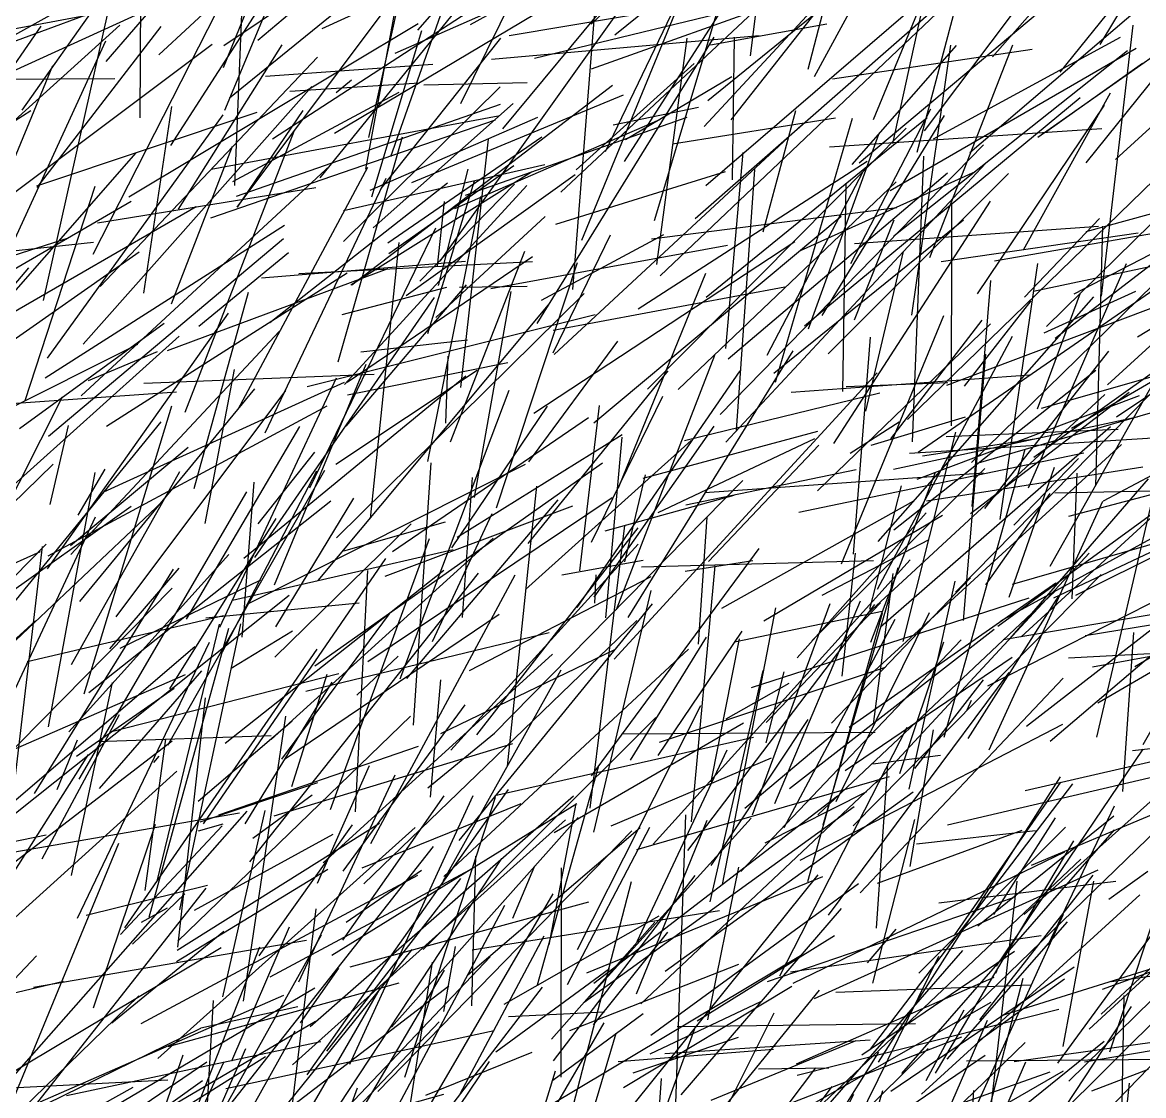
# Model space of a CAD drawing. Header units: metres. Extents: x 0 to 1019, y 0 to 619.
# Drawn here: x 592.2 to 669.5, y 224.3 to 298.4 of the extents above; entities that cross this region are included whole.
import ezdxf

# ---------------------------------------------------------------- set-up
doc = ezdxf.new("R2010")
doc.units = ezdxf.units.M

msp = doc.modelspace()

# ---------------------------------------------------------------- linework, layer by layer
at = {"color": 54}
for p, q in [((646.38, 295.15), (651.405, 314.549)), ((659.09, 295.995), (663.643, 301.198)), ((577.001, 277.641), (595.332, 283.515)), ((628.771, 275.57), (632.724, 283.713)), ((607.851, 240.435), (623.636, 260.379)), ((607.527, 243.056), (613.527, 252.847)), ((662.926, 234.721), (667.511, 244.312))]:
    msp.add_line(p, q, dxfattribs=at)
at = {"color": 112}
for p, q in [((646.798, 294.648), (657.556, 314.34)), ((650.472, 257.55), (666.836, 272.693))]:
    msp.add_line(p, q, dxfattribs=at)
at = {"color": 155}
for p, q in [((608.397, 297.156), (627.701, 313.417)), ((631.426, 262.518), (636.349, 272.58)), ((668.912, 253.937), (672.345, 255.941)), ((610.026, 217.463), (612.422, 237.201)), ((602.214, 227.694), (618.149, 232.092))]:
    msp.add_line(p, q, dxfattribs=at)
at = {"color": 100}
for p, q in [((597.946, 295.682), (612.229, 312.31)), ((617.872, 219.553), (628.779, 238.242))]:
    msp.add_line(p, q, dxfattribs=at)
at = {"color": 8}
msp.add_line((642.395, 296.073), (644.379, 312.332), dxfattribs=at)
at = {"color": 47}
for p, q in [((666.507, 296.853), (675.818, 312.262)), ((643.401, 241.762), (650.41, 245.295)), ((639.446, 229.544), (641.594, 240.071))]:
    msp.add_line(p, q, dxfattribs=at)
at = {"color": 185}
for p, q in [((633.039, 297.529), (650.563, 311.684)), ((617.864, 296.251), (637.368, 304.855)), ((617.44, 282.427), (626.062, 288.507)), ((651.351, 256.656), (667.229, 270.486)), ((638.324, 243.201), (639.949, 260.884)), ((649.483, 242.936), (666.581, 260.27)), ((577.612, 243.034), (593.059, 257.07))]:
    msp.add_line(p, q, dxfattribs=at)
at = {"color": 125}
for p, q in [((601.56, 296.148), (616.678, 310.155)), ((633.14, 257.861), (639.923, 275.412))]:
    msp.add_line(p, q, dxfattribs=at)
at = {"color": 124}
for p, q in [((602.389, 289.879), (615.027, 309.506)), ((659.367, 233.25), (669.491, 248.218))]:
    msp.add_line(p, q, dxfattribs=at)
at = {"color": 186}
for p, q in [((641.063, 291.651), (654.639, 308.953)), ((625.75, 297.48), (642.694, 300.336)), ((591.581, 280.255), (592.61, 281.449)), ((653.728, 246.889), (658.454, 253.011)), ((598.926, 235.429), (605.93, 242.932)), ((591.935, 222.24), (604.841, 238.622))]:
    msp.add_line(p, q, dxfattribs=at)
at = {"color": 212}
for p, q in [((606.135, 292.321), (612.802, 308.406)), ((666.363, 251.413), (686.269, 263.092))]:
    msp.add_line(p, q, dxfattribs=at)
at = {"color": 163}
for p, q in [((617.581, 289.13), (624.241, 308.041)), ((614.499, 270.504), (622.807, 280.259)), ((664.363, 264.306), (681.548, 268.814)), ((602.327, 252.396), (609.669, 264.131)), ((593.52, 240.656), (598.857, 250.624)), ((599.751, 234.765), (603.375, 238.227)), ((645.383, 217.96), (651.244, 227.309))]:
    msp.add_line(p, q, dxfattribs=at)
at = {"color": 99}
for p, q in [((650.865, 291.683), (657.822, 308.57)), ((621.231, 239.428), (638.122, 255.134))]:
    msp.add_line(p, q, dxfattribs=at)
at = {"color": 14}
for p, q in [((612.706, 287.652), (628.768, 307.485)), ((624.522, 295.855), (642.997, 297.478)), ((582.602, 294.405), (598.546, 294.508)), ((587.628, 271.817), (602.786, 272.895)), ((621.186, 239.112), (629.319, 253.691))]:
    msp.add_line(p, q, dxfattribs=at)
at = {"color": 12}
for p, q in [((619.446, 297.843), (627.871, 307.519)), ((622.722, 286.458), (638.02, 291.835)), ((614.578, 272.683), (625.656, 274.919)), ((591.35, 251.707), (597.21, 264.258)), ((634.879, 260.804), (650.886, 261.242))]:
    msp.add_line(p, q, dxfattribs=at)
at = {"color": 133}
for p, q in [((606.05, 296.779), (620.811, 306.735)), ((618.64, 279.534), (630.289, 287.891)), ((650.724, 269.213), (657.231, 271.153)), ((651.157, 238.977), (661.128, 242.633))]:
    msp.add_line(p, q, dxfattribs=at)
at = {"color": 216}
for p, q in [((606.453, 293.187), (623.491, 307.047)), ((635.68, 241.662), (653.401, 261.278)), ((647.4, 243.005), (652.568, 260.762))]:
    msp.add_line(p, q, dxfattribs=at)
at = {"color": 183}
for p, q in [((653.882, 289.421), (658.499, 306.893)), ((654.393, 290.893), (663.803, 303.454)), ((602.44, 278.954), (606.659, 289.836)), ((634.643, 278.608), (650.448, 288.794)), ((610.298, 247.567), (625.05, 257.539))]:
    msp.add_line(p, q, dxfattribs=at)
at = {"color": 234}
for p, q in [((606.808, 287.126), (607.594, 306.207)), ((620.988, 281.913), (633.33, 299.212)), ((646.386, 277.235), (651.246, 290.661)), ((640.701, 250.324), (645.066, 252.768)), ((660.579, 226.665), (679.814, 229.37))]:
    msp.add_line(p, q, dxfattribs=at)
at = {"color": 102}
for p, q in [((639.442, 293.001), (655.09, 305.687)), ((643.254, 283.934), (645.515, 292.293))]:
    msp.add_line(p, q, dxfattribs=at)
at = {"color": 113}
for p, q in [((665.554, 288.688), (679.107, 305.597)), ((616.262, 286.352), (619.716, 297.827)), ((605.777, 256.647), (613.829, 273.857)), ((604.413, 243.2), (612.533, 245.928))]:
    msp.add_line(p, q, dxfattribs=at)
at = {"color": 156}
for p, q in [((606.975, 285.629), (621.846, 305.496)), ((640.677, 269.421), (658.594, 288.638)), ((663.417, 276.586), (674.021, 284.774)), ((633.279, 266.256), (639.312, 281.085)), ((614.328, 261.899), (621.346, 263.902)), ((657.416, 248.948), (663.693, 258.822))]:
    msp.add_line(p, q, dxfattribs=at)
at = {"color": 57}
for p, q in [((612.844, 297.968), (627.866, 304.841)), ((647.981, 250.006), (657.573, 260.05))]:
    msp.add_line(p, q, dxfattribs=at)
at = {"color": 5}
for p, q in [((663.756, 294.952), (671.724, 304.816)), ((661.265, 236.818), (680.331, 253.852))]:
    msp.add_line(p, q, dxfattribs=at)
at = {"color": 154}
for p, q in [((600.282, 291.787), (600.339, 304.561)), ((657.523, 289.41), (675.377, 304.67)), ((649.397, 288.569), (656.601, 296.779)), ((605.958, 254.943), (612.467, 267.43)), ((615.222, 251.94), (618.076, 254.645)), ((642, 244.154), (648.327, 249.465)), ((611.806, 225.737), (625.701, 245.441)), ((598.333, 229.324), (606.051, 235.651))]:
    msp.add_line(p, q, dxfattribs=at)
at = {"color": 58}
for p, q in [((606.032, 295.275), (609.825, 304.66)), ((616.067, 290.445), (618.374, 300.915)), ((627.06, 262.418), (636.703, 274.34)), ((624.742, 245.018), (642.594, 249.054))]:
    msp.add_line(p, q, dxfattribs=at)
at = {"color": 224}
for p, q in [((639.197, 291.201), (651.72, 304.726)), ((593.143, 287.099), (608.362, 292.183)), ((658.198, 228.136), (664.057, 232.369))]:
    msp.add_line(p, q, dxfattribs=at)
at = {"color": 97}
for p, q in [((589.989, 296.492), (608.373, 303.275)), ((615.987, 254.275), (632.837, 265.594)), ((635.503, 228.488), (649.838, 238.942))]:
    msp.add_line(p, q, dxfattribs=at)
at = {"color": 134}
for p, q in [((631.39, 298.261), (636.647, 303.265)), ((631.59, 270.755), (648.652, 284.999)), ((589.747, 262.293), (594.92, 272.535)), ((647.036, 243.685), (663.399, 259.134)), ((652.833, 225.826), (667.513, 242.645)), ((667.189, 227.324), (672.206, 242.609)), ((642.95, 226.148), (647.793, 226.219))]:
    msp.add_line(p, q, dxfattribs=at)
at = {"color": 109}
for p, q in [((667.564, 288.926), (684.055, 303.977)), ((584.781, 281.909), (597.069, 283.205)), ((584.406, 268.312), (600.13, 276.178)), ((592.997, 245.17), (602.593, 260.647)), ((595.95, 236.566), (605.066, 255.612))]:
    msp.add_line(p, q, dxfattribs=at)
at = {"color": 95}
for p, q in [((615.862, 288.261), (618.549, 302.844)), ((655.008, 290.351), (667.922, 297.361)), ((620.674, 278.019), (628.233, 284.988)), ((597.47, 245.497), (604.543, 253.617)), ((658.206, 229.534), (666.023, 239.533))]:
    msp.add_line(p, q, dxfattribs=at)
at = {"color": 149}
for p, q in [((623.068, 298.241), (631.852, 303.109)), ((600.526, 273.472), (616.418, 274.103)), ((582.797, 251.177), (593.796, 262.371))]:
    msp.add_line(p, q, dxfattribs=at)
at = {"color": 107}
for p, q in [((629.314, 286.656), (646.842, 303.114)), ((622.162, 262.864), (633.537, 269.939)), ((622.356, 224.429), (628.147, 235.34))]:
    msp.add_line(p, q, dxfattribs=at)
at = {"color": 144}
for p, q in [((592.144, 292.326), (598.945, 301.948)), ((596.708, 273.676), (601.479, 275.676))]:
    msp.add_line(p, q, dxfattribs=at)
at = {"color": 248}
for p, q in [((613.683, 290.741), (632.074, 301.693)), ((597.779, 265.983), (614.373, 273.562)), ((609.563, 254.56), (618.98, 263.779))]:
    msp.add_line(p, q, dxfattribs=at)
at = {"color": 159}
for p, q in [((633.702, 288.777), (641.95, 301.67)), ((626.37, 217.621), (628.929, 226.019))]:
    msp.add_line(p, q, dxfattribs=at)
at = {"color": 198}
for p, q in [((639.314, 287.125), (656.461, 301.903)), ((634.975, 266.92), (647.026, 270.165)), ((583.258, 257.125), (594.277, 267.89))]:
    msp.add_line(p, q, dxfattribs=at)
at = {"color": 93}
for p, q in [((591.422, 297.917), (609.886, 301.38)), ((602.839, 234.356), (616.787, 243.122)), ((639.441, 204.839), (649.523, 224.415))]:
    msp.add_line(p, q, dxfattribs=at)
at = {"color": 137}
for p, q in [((622.403, 292.78), (626.643, 301.405)), ((594.562, 245.433), (595.967, 248.861)), ((658.757, 221.612), (660.793, 239.1))]:
    msp.add_line(p, q, dxfattribs=at)
at = {"color": 116}
for p, q in [((632.384, 289.468), (638.21, 301.596)), ((627.482, 295.909), (643.155, 299.703))]:
    msp.add_line(p, q, dxfattribs=at)
at = {"color": 129}
for p, q in [((649.888, 288.7), (664.43, 300.904)), ((663.388, 265.911), (677.022, 266.19)), ((666.664, 231.657), (680.557, 236.664))]:
    msp.add_line(p, q, dxfattribs=at)
at = {"color": 33}
msp.add_line((582.926, 292.686), (597.558, 300.843), dxfattribs=at)
at = {"color": 241}
for p, q in [((584.349, 291.749), (603.433, 300.486)), ((637.848, 269.525), (651.311, 272.823))]:
    msp.add_line(p, q, dxfattribs=at)
at = {"color": 199}
for p, q in [((625.293, 291.031), (633.449, 300.878)), ((608.897, 270.048), (617.263, 287.635)), ((649.489, 261.675), (650.661, 276.658))]:
    msp.add_line(p, q, dxfattribs=at)
at = {"color": 117}
for p, q in [((631.413, 295.185), (646.571, 300.585)), ((652.278, 263.366), (666.217, 274.376)), ((596.741, 252.137), (613.432, 265.369)), ((599.23, 235.889), (612.487, 255.118)), ((580.36, 228.778), (594.982, 232.2)), ((657.289, 226.714), (672.897, 226.849))]:
    msp.add_line(p, q, dxfattribs=at)
at = {"color": 96}
for p, q in [((635.765, 284.699), (640.595, 300.833)), ((640.855, 275.154), (655.981, 288)), ((595.465, 262.27), (603.598, 269.066)), ((610.061, 247.529), (617.492, 257.557)), ((609.522, 243.615), (625.988, 248.609)), ((650.827, 247.212), (655.504, 247.807))]:
    msp.add_line(p, q, dxfattribs=at)
at = {"color": 76}
for p, q in [((638.582, 284.848), (656.493, 300.571)), ((635.571, 283.447), (652.49, 285.612)), ((636.118, 248.694), (651.704, 253.885))]:
    msp.add_line(p, q, dxfattribs=at)
at = {"color": 18}
for p, q in [((652.21, 290.035), (654.457, 300.303)), ((628.957, 284.466), (640.661, 288.091)), ((591.674, 243.813), (610.57, 258.843)), ((620.136, 245.552), (624.729, 249.33)), ((632.77, 242.933), (643.841, 247.615)), ((604.47, 228.99), (611.163, 230.457))]:
    msp.add_line(p, q, dxfattribs=at)
at = {"color": 17}
for p, q in [((609.414, 290.347), (624.156, 299.949)), ((621.373, 270.723), (621.527, 275.354)), ((595.546, 239.503), (598.375, 252.822))]:
    msp.add_line(p, q, dxfattribs=at)
at = {"color": 127}
for p, q in [((630.125, 279.941), (631.694, 299.686)), ((667.644, 271.163), (685.939, 283.443)), ((617.689, 261.874), (631.207, 271.116)), ((663.584, 226.543), (676.434, 244.139))]:
    msp.add_line(p, q, dxfattribs=at)
at = {"color": 188}
for p, q in [((630.756, 283.353), (637.538, 299.869)), ((610.609, 293.63), (619.543, 294.201)), ((614.894, 280.262), (632.863, 294.043)), ((622.395, 273.182), (624.309, 290.312)), ((610.735, 245.65), (613.175, 253.389)), ((643.477, 248.663), (644.706, 253.566))]:
    msp.add_line(p, q, dxfattribs=at)
at = {"color": 191}
for p, q in [((593.618, 279.199), (598.066, 299.114)), ((600.893, 236.614), (606.408, 256.572)), ((595.885, 247.726), (602.631, 252.43)), ((586.291, 220.07), (604.46, 228.962))]:
    msp.add_line(p, q, dxfattribs=at)
at = {"color": 53}
for p, q in [((597.038, 282.386), (605.54, 299.08)), ((620.442, 255.656), (624.578, 264.489))]:
    msp.add_line(p, q, dxfattribs=at)
at = {"color": 192}
for p, q in [((636.158, 280.901), (655.251, 299.012)), ((584.936, 285.598), (598.879, 298.189)), ((613.782, 267.9), (623.544, 274.378))]:
    msp.add_line(p, q, dxfattribs=at)
at = {"color": 25}
for p, q in [((582.027, 281.626), (593.456, 298.113)), ((621.991, 285.545), (636.126, 291.67))]:
    msp.add_line(p, q, dxfattribs=at)
at = {"color": 105}
for p, q in [((593.171, 286.997), (601.741, 298.1)), ((658.552, 264.825), (667.109, 275.695)), ((610.246, 211.029), (615.266, 224.841))]:
    msp.add_line(p, q, dxfattribs=at)
at = {"color": 221}
for p, q in [((599.492, 286.351), (619.455, 298.298)), ((649.263, 268.644), (652.653, 270.812)), ((612.914, 240.369), (628.727, 254.775)), ((605.361, 222.266), (620.53, 241.5)), ((618.14, 218.549), (620.445, 233.523))]:
    msp.add_line(p, q, dxfattribs=at)
at = {"color": 24}
for p, q in [((639.638, 296.836), (647.655, 298.277)), ((616.908, 286.91), (625.158, 297.296)), ((658.62, 259.566), (663.071, 265.875))]:
    msp.add_line(p, q, dxfattribs=at)
at = {"color": 68}
for p, q in [((662.206, 290.452), (673.599, 298.477)), ((624.659, 249.247), (641.862, 266.771)), ((604.042, 237.113), (613.595, 242.362)), ((636.285, 214.591), (644.031, 230.011))]:
    msp.add_line(p, q, dxfattribs=at)
at = {"color": 78}
for p, q in [((666.595, 279.486), (668.786, 298.188)), ((620.126, 268.071), (623.785, 286.376)), ((645.195, 272.863), (661.631, 274.065))]:
    msp.add_line(p, q, dxfattribs=at)
at = {"color": 21}
for p, q in [((590.872, 281.77), (597.914, 297.108)), ((608.418, 263.764), (612.344, 268.713)), ((669.472, 248.552), (679.879, 266.796)), ((600.341, 229.291), (619.448, 239.529))]:
    msp.add_line(p, q, dxfattribs=at)
at = {"color": 19}
for p, q in [((627.667, 277.608), (639.888, 297.37)), ((591.95, 270.345), (601.949, 277.631)), ((665.987, 253.896), (674.789, 255.509)), ((667.302, 232.182), (678.703, 233.805))]:
    msp.add_line(p, q, dxfattribs=at)
at = {"color": 75}
for p, q in [((635.937, 281.662), (638.014, 297.295)), ((662.828, 290.876), (669.44, 295.568)), ((620.136, 276.906), (623.353, 287.45)), ((631.412, 246.372), (642.98, 262.074)), ((638.009, 214.485), (646.905, 226.227))]:
    msp.add_line(p, q, dxfattribs=at)
at = {"color": 65}
for p, q in [((641.139, 287.511), (641.283, 297.369)), ((624.857, 264.882), (630.445, 281.822))]:
    msp.add_line(p, q, dxfattribs=at)
at = {"color": 213}
for p, q in [((585.626, 282.17), (605.242, 296.879)), ((661.216, 282.692), (667.216, 293.529)), ((648.982, 273.251), (656.001, 273.52))]:
    msp.add_line(p, q, dxfattribs=at)
at = {"color": 196}
for p, q in [((602.92, 285.488), (610.084, 296.845)), ((628.749, 225.382), (634.988, 229.987))]:
    msp.add_line(p, q, dxfattribs=at)
at = {"color": 242}
msp.add_line((648.054, 294.495), (661.813, 296.543), dxfattribs=at)
at = {"color": 220}
for p, q in [((652.037, 286.791), (668.987, 296.615)), ((588.081, 279.315), (599.659, 286.051)), ((648.707, 253.266), (649.63, 261.75)), ((592.922, 231.79), (611.752, 235.038))]:
    msp.add_line(p, q, dxfattribs=at)
at = {"color": 79}
msp.add_line((652.28, 283.662), (668.392, 296.441), dxfattribs=at)
at = {"color": 166}
for p, q in [((653.522, 278.179), (656.204, 296.807)), ((661.906, 279.828), (671.483, 281.854)), ((631.608, 258.714), (639.883, 270.524)), ((648.914, 246.746), (660.442, 254.572)), ((665.423, 226.641), (676.436, 228.531))]:
    msp.add_line(p, q, dxfattribs=at)
at = {"color": 253}
for p, q in [((654.752, 282.162), (660.494, 296.833)), ((657.959, 267.945), (675.958, 273.18)), ((659.458, 256.713), (676.508, 269.172)), ((601.499, 226.874), (619.25, 242.807)), ((608.727, 216.562), (620.901, 229.407))]:
    msp.add_line(p, q, dxfattribs=at)
at = {"color": 219}
msp.add_line((597.53, 280.151), (612.506, 295.975), dxfattribs=at)
at = {"color": 66}
for p, q in [((608.941, 294.668), (620.484, 295.494)), ((647.005, 266.054), (658.94, 277.57)), ((633.498, 249.278), (650.992, 249.396)), ((655.957, 226.813), (664.268, 236.298))]:
    msp.add_line(p, q, dxfattribs=at)
at = {"color": 74}
for p, q in [((630.357, 288.201), (638.513, 295.542)), ((659.652, 257.079), (676.441, 266.273)), ((609.32, 248.898), (624.64, 262.794))]:
    msp.add_line(p, q, dxfattribs=at)
at = {"color": 67}
for p, q in [((586.36, 276.297), (594.263, 295.406)), ((666.226, 266.387), (666.69, 284.317)), ((604.002, 266.222), (607.759, 279.754))]:
    msp.add_line(p, q, dxfattribs=at)
at = {"color": 255}
for p, q in [((596.354, 276.179), (612.13, 293.95)), ((647.196, 216.367), (663.976, 226.02))]:
    msp.add_line(p, q, dxfattribs=at)
at = {"color": 254}
for p, q in [((613.814, 293.533), (614.864, 294.418)), ((647.838, 289.803), (666.638, 291.064)), ((609.252, 232.51), (623.03, 239.903))]:
    msp.add_line(p, q, dxfattribs=at)
at = {"color": 172}
for p, q in [((614.304, 283.257), (625.116, 293.93)), ((663.319, 258.671), (677.148, 265.205)), ((634.548, 241.296), (651.991, 246.33)), ((650.074, 227.132), (660.598, 234.276)), ((648.286, 231.455), (661.728, 231.963))]:
    msp.add_line(p, q, dxfattribs=at)
at = {"color": 232}
for p, q in [((619.856, 294.065), (626.989, 294.226)), ((619.015, 287.33), (633.633, 293.379)), ((653.893, 266.858), (669.235, 272.638)), ((598.22, 249.423), (613.984, 253.439))]:
    msp.add_line(p, q, dxfattribs=at)
at = {"color": 36}
msp.add_line((633.773, 290.289), (641.091, 294.653), dxfattribs=at)
at = {"color": 169}
for p, q in [((606.684, 287.403), (618.14, 293.575)), ((657.164, 273.27), (661.748, 279.166)), ((585.772, 250.144), (601.829, 265.313)), ((651.086, 235.864), (651.863, 247.196)), ((602.779, 233.558), (613.223, 239.945))]:
    msp.add_line(p, q, dxfattribs=at)
at = {"color": 203}
for p, q in [((646.105, 277.433), (665.137, 293.209)), ((587.539, 233.378), (596.728, 247.858))]:
    msp.add_line(p, q, dxfattribs=at)
at = {"color": 10}
for p, q in [((600.543, 279.699), (602.461, 292.573)), ((628.799, 226.712), (638.568, 239.491))]:
    msp.add_line(p, q, dxfattribs=at)
at = {"color": 239}
for p, q in [((606.921, 286.387), (625.139, 292.747)), ((593.725, 273.86), (610.234, 284.394)), ((602.89, 234.961), (618.944, 250.508))]:
    msp.add_line(p, q, dxfattribs=at)
at = {"color": 101}
for p, q in [((616.351, 284.195), (626.005, 292.782)), ((593.892, 260.665), (606.383, 278.306)), ((654.532, 265.365), (669.462, 267.707))]:
    msp.add_line(p, q, dxfattribs=at)
at = {"color": 175}
for p, q in [((632.925, 291.317), (638.811, 292.53)), ((653.559, 269.433), (654.344, 289.147))]:
    msp.add_line(p, q, dxfattribs=at)
at = {"color": 206}
for p, q in [((649.318, 281.739), (654.824, 292.424)), ((585.409, 254.83), (599.665, 264.99))]:
    msp.add_line(p, q, dxfattribs=at)
at = {"color": 170}
for p, q in [((658.058, 279.642), (666.817, 292.662)), ((627.975, 279.203), (636.421, 283.749)), ((634.581, 234.938), (640.788, 248.182))]:
    msp.add_line(p, q, dxfattribs=at)
at = {"color": 104}
for p, q in [((574.605, 280.638), (592.729, 292.298)), ((613.824, 262.804), (630.919, 279.666)), ((662.654, 276.951), (668.965, 279.835)), ((594.046, 217.658), (608.928, 227.011))]:
    msp.add_line(p, q, dxfattribs=at)
at = {"color": 34}
for p, q in [((593.898, 275.206), (606.007, 292.002)), ((645.843, 282.636), (657.918, 288.085)), ((651.158, 259.271), (660.463, 276.735)), ((600.171, 209.419), (610.966, 228.768))]:
    msp.add_line(p, q, dxfattribs=at)
at = {"color": 197}
for p, q in [((605.154, 284.89), (624.788, 291.65)), ((584.725, 271.939), (600, 289.371)), ((649.569, 277.856), (652.303, 284.754)), ((608.503, 233.958), (614.939, 243.002))]:
    msp.add_line(p, q, dxfattribs=at)
at = {"color": 27}
for p, q in [((605.189, 288.256), (624.988, 291.94)), ((665.539, 283.951), (680.162, 287.986)), ((633.961, 257.313), (645.331, 275.711)), ((622.524, 257.306), (623.219, 266.963))]:
    msp.add_line(p, q, dxfattribs=at)
at = {"color": 46}
for p, q in [((606.997, 285.629), (611.536, 292.301)), ((650.353, 271.539), (652.954, 282.562))]:
    msp.add_line(p, q, dxfattribs=at)
at = {"color": 229}
msp.add_line((616.148, 286.793), (627.714, 291.84), dxfattribs=at)
at = {"color": 49}
for p, q in [((637.001, 289.995), (648.252, 291.804)), ((607.701, 258.253), (626.86, 267.895)), ((629.922, 228.796), (641.574, 233.388))]:
    msp.add_line(p, q, dxfattribs=at)
at = {"color": 167}
for p, q in [((639.321, 279.41), (654.58, 291.811)), ((655.534, 281.881), (669.139, 283.859)), ((646.551, 222.979), (665.181, 240.635))]:
    msp.add_line(p, q, dxfattribs=at)
at = {"color": 23}
msp.add_line((644.122, 273.559), (649.438, 291.762), dxfattribs=at)
at = {"color": 231}
for p, q in [((647.328, 278.15), (655.77, 291.956)), ((638.702, 229.468), (648.196, 235.366))]:
    msp.add_line(p, q, dxfattribs=at)
at = {"color": 230}
for p, q in [((662.811, 277.393), (677.649, 291.985)), ((627.449, 271.408), (645.445, 283.268)), ((656.495, 235.402), (663.795, 245.932))]:
    msp.add_line(p, q, dxfattribs=at)
at = {"color": 140}
for p, q in [((603.384, 271.482), (610.903, 290.868)), ((661.947, 268.374), (671.754, 275.387)), ((652.38, 219.326), (661.333, 227.971))]:
    msp.add_line(p, q, dxfattribs=at)
at = {"color": 26}
for p, q in [((628.847, 275.467), (645.936, 291.31)), ((640.684, 275.865), (641.875, 289.406)), ((606.662, 258.497), (621.869, 261.999)), ((643.56, 232.179), (660.544, 237.971))]:
    msp.add_line(p, q, dxfattribs=at)
at = {"color": 50}
msp.add_line((635.286, 273.068), (653.139, 291.072), dxfattribs=at)
at = {"color": 162}
for p, q in [((613.954, 274.951), (618.386, 290.488)), ((630.612, 260.533), (631.972, 271.941)), ((593.964, 249.765), (597.18, 267.317)), ((648.229, 220.708), (663.054, 225.958))]:
    msp.add_line(p, q, dxfattribs=at)
at = {"color": 164}
for p, q in [((617.367, 283.168), (628.001, 290.473)), ((604.279, 244.625), (610.78, 250.179))]:
    msp.add_line(p, q, dxfattribs=at)
at = {"color": 111}
msp.add_line((640.29, 271.313), (658.457, 289.926), dxfattribs=at)
at = {"color": 226}
for p, q in [((614.307, 285.41), (628.195, 288.57)), ((668.083, 245.307), (668.837, 256.279)), ((666.59, 229.94), (684.63, 246.735))]:
    msp.add_line(p, q, dxfattribs=at)
at = {"color": 195}
for p, q in [((596.221, 272.608), (613.365, 288.477)), ((614.817, 280.265), (627.289, 288.064)), ((609.645, 256.658), (615.031, 265.553)), ((628.845, 242.464), (641.91, 250.038))]:
    msp.add_line(p, q, dxfattribs=at)
at = {"color": 249}
for p, q in [((607.036, 271.681), (615.998, 288.391)), ((595.365, 249.419), (606.396, 261.667)), ((649.964, 238.302), (663.967, 253.125)), ((648.098, 219.983), (658.584, 227.094))]:
    msp.add_line(p, q, dxfattribs=at)
at = {"color": 222}
for p, q in [((620.872, 280.233), (622.922, 288.256)), ((637.938, 265.087), (649.687, 267.532)), ((623.009, 253.649), (635.534, 260.134)), ((614.776, 233.192), (631.246, 237.686))]:
    msp.add_line(p, q, dxfattribs=at)
at = {"color": 238}
for p, q in [((641.434, 270.229), (642.69, 288.234)), ((633.249, 226.674), (643.983, 227.508)), ((600.065, 218.017), (603.245, 227.121))]:
    msp.add_line(p, q, dxfattribs=at)
at = {"color": 142}
msp.add_line((643.529, 275.426), (650.167, 288.099), dxfattribs=at)
at = {"color": 59}
for p, q in [((647.759, 275.502), (660.195, 287.964)), ((614.21, 278.216), (621.437, 280.107)), ((609.559, 259.561), (615.867, 274.803)), ((657.061, 221.583), (663.974, 236.834))]:
    msp.add_line(p, q, dxfattribs=at)
at = {"color": 103}
for p, q in [((653.224, 270.965), (671.062, 288.311)), ((623.508, 249.2), (634.642, 263.5))]:
    msp.add_line(p, q, dxfattribs=at)
at = {"color": 120}
for p, q in [((664.721, 279.64), (681.053, 288.125)), ((657.339, 250.935), (657.645, 251.594))]:
    msp.add_line(p, q, dxfattribs=at)
at = {"color": 45}
for p, q in [((669.1, 276.677), (687.506, 288.051)), ((652.063, 269.648), (658.368, 277.827)), ((647.987, 218.892), (655.382, 233.941))]:
    msp.add_line(p, q, dxfattribs=at)
at = {"color": 110}
for p, q in [((592.349, 272.292), (597.182, 287.077)), ((653.947, 268.722), (673.594, 282.285)), ((657.692, 264.971), (658.974, 280.57)), ((583.292, 259.04), (602.968, 276.73)), ((650.84, 232.059), (653.72, 243.364)), ((662.74, 221.447), (668.672, 230.461)), ((619.997, 224.348), (627.33, 227.296))]:
    msp.add_line(p, q, dxfattribs=at)
at = {"color": 121}
for p, q in [((597.341, 284.553), (612.41, 286.995)), ((659.23, 281.917), (679.036, 285.398)), ((631.267, 231.112), (642.441, 243.462))]:
    msp.add_line(p, q, dxfattribs=at)
at = {"color": 15}
for p, q in [((609.232, 277.679), (621.49, 287.308)), ((642.522, 243.685), (647.885, 258.272))]:
    msp.add_line(p, q, dxfattribs=at)
at = {"color": 187}
for p, q in [((614.39, 273.382), (626.959, 287.119)), ((615.511, 275.634), (622.858, 276.479)), ((606.556, 253.808), (610.79, 256.388)), ((620.324, 244.905), (621.017, 253.014)), ((630.46, 234.383), (638.972, 251.241)), ((627.685, 231.952), (631.912, 246.999))]:
    msp.add_line(p, q, dxfattribs=at)
at = {"color": 83}
for p, q in [((619.566, 280.525), (626.115, 287.207)), ((618.221, 253.07), (625.735, 273.01))]:
    msp.add_line(p, q, dxfattribs=at)
at = {"color": 41}
for p, q in [((637.399, 273.045), (652.435, 287.377)), ((660.226, 258.707), (663.361, 267.679)), ((616.782, 217.152), (628.03, 231.804))]:
    msp.add_line(p, q, dxfattribs=at)
at = {"color": 247}
for p, q in [((648.757, 272.896), (648.98, 287.232)), ((645.819, 240.569), (663.949, 249.951)), ((590.114, 215.091), (604.584, 225.34))]:
    msp.add_line(p, q, dxfattribs=at)
at = {"color": 64}
for p, q in [((585.345, 274.843), (604.149, 285.665)), ((621.023, 249.299), (632.995, 255.083)), ((637.328, 229.074), (653.775, 229.292)), ((657.634, 222.053), (657.792, 224.67))]:
    msp.add_line(p, q, dxfattribs=at)
at = {"color": 52}
for p, q in [((620.788, 281.565), (621.276, 286.028)), ((617.178, 260.157), (630.144, 265.016))]:
    msp.add_line(p, q, dxfattribs=at)
at = {"color": 251}
for p, q in [((648.143, 269.316), (658.942, 286.04)), ((640.728, 215.167), (648.025, 224.94))]:
    msp.add_line(p, q, dxfattribs=at)
at = {"color": 180}
for p, q in [((656.254, 270.537), (656.287, 285.792)), ((623.342, 265.586), (625.875, 279.803)), ((649.189, 249.733), (663.451, 259.697)), ((592.494, 254.282), (606.038, 257.438)), ((617.616, 229.036), (630.505, 243.502))]:
    msp.add_line(p, q, dxfattribs=at)
at = {"color": 209}
for p, q in [((644.003, 274.169), (657.084, 284.763)), ((639.613, 237.685), (643.261, 253.643))]:
    msp.add_line(p, q, dxfattribs=at)
at = {"color": 2}
for p, q in [((657.639, 268.005), (675.274, 285.28)), ((641.287, 255.634), (651.482, 257.736))]:
    msp.add_line(p, q, dxfattribs=at)
at = {"color": 218}
for p, q in [((661.295, 279.42), (666.465, 284.837)), ((631.342, 219.999), (647.067, 239.553))]:
    msp.add_line(p, q, dxfattribs=at)
at = {"color": 84}
for p, q in [((611.978, 266.247), (620.682, 284.204)), ((636.013, 264.557), (646.83, 269.666)), ((584.347, 245.077), (603.421, 253.37)), ((641.703, 216.733), (657.048, 234.327)), ((645.6, 225.71), (663.658, 230.272))]:
    msp.add_line(p, q, dxfattribs=at)
at = {"color": 152}
for p, q in [((649.571, 283.129), (666.398, 284.31)), ((654.512, 225.352), (657.142, 230.224))]:
    msp.add_line(p, q, dxfattribs=at)
at = {"color": 20}
for p, q in [((593.958, 269.815), (610.165, 283.467)), ((604.663, 243.073), (617.235, 261.372))]:
    msp.add_line(p, q, dxfattribs=at)
at = {"color": 147}
for p, q in [((616.167, 264.151), (618.144, 283.201)), ((662.465, 271.755), (682.081, 277.366)), ((639.678, 240.182), (646.362, 250.267)), ((597.329, 248.745), (609.323, 249.173)), ((604.301, 242.592), (606.004, 243.063)), ((653.995, 232.765), (664.125, 242.83)), ((642.299, 221.236), (658.993, 230.759))]:
    msp.add_line(p, q, dxfattribs=at)
at = {"color": 245}
for p, q in [((584.399, 271.457), (600.212, 282.547)), ((614.488, 236.288), (619.687, 239.863))]:
    msp.add_line(p, q, dxfattribs=at)
at = {"color": 171}
for p, q in [((604.332, 277.419), (610.519, 282.512)), ((655.76, 249.059), (661.337, 268.927)), ((613.425, 244.064), (620.238, 262.759)), ((587.982, 240.493), (607.126, 243.819)), ((646.808, 231.018), (666.38, 239.898)), ((659.513, 215.554), (677.892, 234.5))]:
    msp.add_line(p, q, dxfattribs=at)
at = {"color": 92}
for p, q in [((621.691, 269.425), (626.822, 282.601)), ((660.569, 263.677), (665.028, 268.274)), ((654.189, 224.411), (669.243, 238.16)), ((657.233, 217.106), (661.194, 232.41))]:
    msp.add_line(p, q, dxfattribs=at)
at = {"color": 91}
for p, q in [((624.487, 280.022), (640.808, 283.01)), ((629.767, 231.973), (635.442, 242.826)), ((593.383, 223.88), (610.197, 231.246))]:
    msp.add_line(p, q, dxfattribs=at)
at = {"color": 145}
for p, q in [((608.65, 280.763), (622.722, 281.903)), ((631.66, 258.295), (631.746, 260.254)), ((591.582, 225.706), (607.654, 243.949)), ((637.609, 224.363), (648.661, 237.219))]:
    msp.add_line(p, q, dxfattribs=at)
at = {"color": 223}
for p, q in [((611.226, 281.046), (627.36, 281.871)), ((602.202, 248.492), (613.014, 267.483))]:
    msp.add_line(p, q, dxfattribs=at)
at = {"color": 211}
for p, q in [((614.573, 273.553), (627.36, 282.235)), ((643.478, 250.054), (651.369, 258.331)), ((588.315, 237.904), (602.493, 248.788))]:
    msp.add_line(p, q, dxfattribs=at)
at = {"color": 88}
for p, q in [((659.607, 264.078), (662.215, 281.735)), ((652.926, 255.659), (656.556, 270.089)), ((650.147, 252.9), (667.994, 269.246)), ((655.378, 237.614), (667.592, 239.1))]:
    msp.add_line(p, q, dxfattribs=at)
at = {"color": 40}
for p, q in [((661.579, 266.265), (668.332, 281.738)), ((665.487, 256.077), (679.647, 258.398))]:
    msp.add_line(p, q, dxfattribs=at)
at = {"color": 252}
for p, q in [((597.97, 270.506), (614.572, 281.087)), ((621.778, 262.126), (628.391, 271.896)), ((629.379, 260.249), (634.974, 261.254))]:
    msp.add_line(p, q, dxfattribs=at)
at = {"color": 6}
for p, q in [((602.178, 275.736), (617.384, 281.393)), ((632.985, 254.441), (651.127, 274.191)), ((641.722, 239.785), (656.932, 255.758)), ((613.502, 234), (630.403, 244.466)), ((628.655, 228.211), (635.785, 236.286))]:
    msp.add_line(p, q, dxfattribs=at)
at = {"color": 141}
for p, q in [((667.026, 273.357), (675.83, 281.444)), ((583.693, 215.178), (600.184, 231.206)), ((600.064, 210.537), (607.577, 227.561))]:
    msp.add_line(p, q, dxfattribs=at)
at = {"color": 179}
for p, q in [((622.306, 280.109), (626.992, 280.175)), ((589.356, 255.619), (601.739, 270.813)), ((663.968, 227.696), (666.072, 239.102)), ((621.242, 230.118), (622.033, 234.602))]:
    msp.add_line(p, q, dxfattribs=at)
at = {"color": 207}
for p, q in [((628.785, 277.137), (644.767, 280.139)), ((600.447, 214.525), (606.067, 226.662))]:
    msp.add_line(p, q, dxfattribs=at)
at = {"color": 208}
for p, q in [((608.187, 261.454), (620.596, 279.39)), ((665.941, 224.64), (669.86, 226.128))]:
    msp.add_line(p, q, dxfattribs=at)
at = {"color": 205}
msp.add_line((651.202, 262.547), (666.071, 279.446), dxfattribs=at)
at = {"color": 28}
for p, q in [((655.927, 273.354), (672.827, 279.726)), ((664.363, 225.311), (683.836, 244.45)), ((655.149, 225.855), (664.708, 241.883)), ((645.327, 232.076), (664.083, 241.137)), ((611.637, 207.743), (624.39, 226.672))]:
    msp.add_line(p, q, dxfattribs=at)
at = {"color": 70}
msp.add_line((662.2, 271.714), (665.151, 279.719), dxfattribs=at)
at = {"color": 1}
for p, q in [((663.071, 260.86), (673.533, 279.461)), ((596.006, 264.367), (597.877, 267.553))]:
    msp.add_line(p, q, dxfattribs=at)
at = {"color": 114}
for p, q in [((612.572, 259.867), (628.447, 278.895)), ((623.193, 234.363), (640.252, 237.091)), ((610.368, 214.513), (621.278, 232.967))]:
    msp.add_line(p, q, dxfattribs=at)
at = {"color": 160}
for p, q in [((611.809, 273.253), (631.666, 278.225)), ((612.805, 221.836), (625.236, 240.665)), ((623.167, 230.51), (623.43, 240.84))]:
    msp.add_line(p, q, dxfattribs=at)
at = {"color": 16}
for p, q in [((648.661, 261.021), (655.736, 278.155)), ((661.066, 255.984), (677.5, 271.043))]:
    msp.add_line(p, q, dxfattribs=at)
at = {"color": 214}
for p, q in [((656.542, 259.055), (675.343, 278.222)), ((586.211, 240.04), (604.054, 255.312)), ((668.754, 248.13), (682.584, 249.67)), ((604.189, 211.242), (605.349, 230.875))]:
    msp.add_line(p, q, dxfattribs=at)
at = {"color": 126}
for p, q in [((595.506, 261.652), (609.878, 277.04)), ((664.593, 258.598), (664.935, 267.263)), ((655.631, 219.054), (666.779, 228.072))]:
    msp.add_line(p, q, dxfattribs=at)
at = {"color": 51}
for p, q in [((627.098, 268.044), (633.232, 276.377)), ((626.858, 259.243), (638.306, 269.519)), ((631.566, 229.189), (636.677, 235.579)), ((602.805, 219.875), (608.528, 234.57))]:
    msp.add_line(p, q, dxfattribs=at)
at = {"color": 32}
for p, q in [((664.543, 270.377), (674.752, 276.33)), ((607.433, 261.407), (622.753, 273.999)), ((611.712, 252.232), (628.507, 256.282))]:
    msp.add_line(p, q, dxfattribs=at)
at = {"color": 177}
for p, q in [((657.076, 257.11), (658.62, 275.489)), ((636.019, 247.777), (641.824, 256.359)), ((635.583, 220.778), (638.541, 228.93)), ((655.475, 213.063), (661.382, 226.638)), ((605.266, 219.947), (621.227, 224.401))]:
    msp.add_line(p, q, dxfattribs=at)
at = {"color": 246}
for p, q in [((604.776, 263.805), (606.789, 274.426)), ((602.89, 234.554), (604.783, 251.77)), ((603.427, 218.655), (612.786, 235.399))]:
    msp.add_line(p, q, dxfattribs=at)
at = {"color": 131}
msp.add_line((630.437, 257.998), (641.684, 274.323), dxfattribs=at)
at = {"color": 85}
for p, q in [((596.13, 258.413), (608.193, 273.095)), ((601.464, 239.11), (605.753, 256.837)), ((631.109, 232.788), (647.381, 239.427)), ((645.154, 232.86), (662.453, 235.356))]:
    msp.add_line(p, q, dxfattribs=at)
at = {"color": 38}
for p, q in [((666.745, 265.361), (682.602, 273.77)), ((650.634, 257.883), (652.798, 266.398)), ((625.387, 230.625), (636.092, 236.709)), ((606.614, 226.709), (610.596, 235.966))]:
    msp.add_line(p, q, dxfattribs=at)
at = {"color": 178}
for p, q in [((598.638, 257.361), (610.336, 272.98)), ((607.411, 230.821), (610.33, 250.49)), ((617.392, 222.328), (625.435, 237.442)), ((635.462, 227.188), (643.095, 230.805))]:
    msp.add_line(p, q, dxfattribs=at)
at = {"color": 139}
for p, q in [((657.559, 264.495), (668.523, 272.861)), ((639.238, 265.929), (658.458, 267.299))]:
    msp.add_line(p, q, dxfattribs=at)
at = {"color": 3}
msp.add_line((593.931, 261.56), (613.186, 271.917), dxfattribs=at)
at = {"color": 30}
for p, q in [((596.418, 252.035), (602.474, 271.913)), ((632.406, 257.294), (633.545, 269.762)), ((639.679, 245.967), (641.632, 255.83)), ((605.705, 243.695), (619.486, 248.431))]:
    msp.add_line(p, q, dxfattribs=at)
at = {"color": 43}
for p, q in [((652.265, 267.557), (669.073, 271.155)), ((661.432, 249.806), (679.465, 263.801))]:
    msp.add_line(p, q, dxfattribs=at)
at = {"color": 94}
for p, q in [((594.08, 265.112), (595.343, 270.552)), ((654.261, 268.457), (662.285, 269.696))]:
    msp.add_line(p, q, dxfattribs=at)
at = {"color": 63}
for p, q in [((603.49, 257.188), (611.303, 270.502)), ((644.075, 244.476), (649.978, 258.449)), ((661.779, 240.216), (670.206, 243.746))]:
    msp.add_line(p, q, dxfattribs=at)
at = {"color": 225}
for p, q in [((655.886, 269.795), (667.761, 270.31)), ((621.709, 248.162), (634.629, 262.379)), ((618.536, 225.584), (624.8, 244.914)), ((645.561, 226.501), (659.208, 232.481))]:
    msp.add_line(p, q, dxfattribs=at)
at = {"color": 194}
msp.add_line((639.487, 261.168), (647.099, 269.196), dxfattribs=at)
at = {"color": 202}
for p, q in [((653.362, 268.652), (672.605, 269.869)), ((637.972, 220.308), (647.148, 231.596))]:
    msp.add_line(p, q, dxfattribs=at)
at = {"color": 237}
for p, q in [((645.729, 264.578), (665.389, 268.673)), ((611.233, 232.167), (617.877, 246.442))]:
    msp.add_line(p, q, dxfattribs=at)
at = {"color": 148}
for p, q in [((612.341, 253.962), (632.182, 267.985)), ((590.888, 222.5), (598.814, 241.727))]:
    msp.add_line(p, q, dxfattribs=at)
at = {"color": 119}
for p, q in [((619.15, 249.875), (620.369, 267.98)), ((603.016, 237.127), (607.23, 256.868)), ((628.492, 234.721), (630.372, 244.466)), ((633.632, 224.869), (645.246, 231.864))]:
    msp.add_line(p, q, dxfattribs=at)
at = {"color": 189}
for p, q in [((595.55, 254.066), (603.009, 267.381)), ((622.292, 241.926), (635.64, 258.254))]:
    msp.add_line(p, q, dxfattribs=at)
at = {"color": 146}
for p, q in [((633.713, 261.155), (635.151, 267.152)), ((653.398, 240.129), (655.027, 249.561)), ((650.666, 227.507), (664.624, 245.826)), ((653.846, 241.691), (662.045, 242.601))]:
    msp.add_line(p, q, dxfattribs=at)
at = {"color": 98}
for p, q in [((646.642, 255.725), (658.562, 267.601)), ((659.706, 229.831), (677.371, 235.389)), ((625.698, 229.78), (632.315, 230.101))]:
    msp.add_line(p, q, dxfattribs=at)
at = {"color": 39}
for p, q in [((650.695, 255.613), (655.16, 267.34)), ((659.176, 236.815), (663.423, 243.484))]:
    msp.add_line(p, q, dxfattribs=at)
at = {"color": 9}
for p, q in [((660.306, 255.866), (669.843, 266.878)), ((601.234, 247.306), (601.598, 247.732))]:
    msp.add_line(p, q, dxfattribs=at)
at = {"color": 44}
for p, q in [((666.289, 249.047), (670.495, 267.043)), ((596.984, 220.399), (612.385, 229.442))]:
    msp.add_line(p, q, dxfattribs=at)
at = {"color": 233}
for p, q in [((607.331, 255.959), (608.151, 266.651)), ((667.284, 213.463), (668.534, 225.159))]:
    msp.add_line(p, q, dxfattribs=at)
at = {"color": 35}
msp.add_line((625.617, 247.042), (627.642, 266.375), dxfattribs=at)
at = {"color": 165}
for p, q in [((596.073, 246.144), (607.635, 265.982)), ((661.34, 245.375), (671.406, 247.673)), ((629.318, 225.574), (629.348, 240.036))]:
    msp.add_line(p, q, dxfattribs=at)
at = {"color": 193}
for p, q in [((618.682, 253.089), (629.117, 265.438)), ((664.833, 258.853), (675.609, 264.231)), ((631.588, 232.076), (648.397, 245.005)), ((610.795, 226.444), (629.626, 243.332))]:
    msp.add_line(p, q, dxfattribs=at)
at = {"color": 90}
for p, q in [((632.367, 263.281), (641.263, 265.751)), ((652.081, 224.624), (664.724, 233.195))]:
    msp.add_line(p, q, dxfattribs=at)
at = {"color": 108}
for p, q in [((640.423, 257.945), (653.659, 265.354)), ((656.545, 229.227), (675.67, 247.738)), ((625.987, 236.545), (627.506, 240.174))]:
    msp.add_line(p, q, dxfattribs=at)
at = {"color": 151}
for p, q in [((658.861, 248.172), (666.705, 265.349)), ((631.319, 244.146), (633.723, 263.667)), ((647.333, 258.84), (654.728, 262.701)), ((637.236, 223.772), (637.935, 243.694)), ((577.172, 238.917), (593.791, 242.316))]:
    msp.add_line(p, q, dxfattribs=at)
at = {"color": 82}
msp.add_line((663.075, 248.77), (682.965, 265.784), dxfattribs=at)
at = {"color": 244}
for p, q in [((660.474, 259.612), (677.635, 264.573)), ((600.636, 238.465), (602.044, 248.914)), ((640.879, 213.829), (654.637, 227.564)), ((598.746, 222.478), (604.882, 226.645))]:
    msp.add_line(p, q, dxfattribs=at)
at = {"color": 4}
for p, q in [((638.814, 255.47), (639.398, 264.227)), ((644.412, 232.571), (653.204, 249.738)), ((667.121, 237.87), (669.8, 239.791))]:
    msp.add_line(p, q, dxfattribs=at)
at = {"color": 72}
for p, q in [((643.319, 257.08), (655.635, 264.372)), ((645.071, 245.516), (659.199, 256.496))]:
    msp.add_line(p, q, dxfattribs=at)
at = {"color": 168}
msp.add_line((645.61, 254.525), (654.506, 264.524), dxfattribs=at)
at = {"color": 161}
for p, q in [((580.8, 256.291), (593.417, 261.853)), ((606.152, 248.646), (621.239, 260.581)), ((652.696, 246.552), (655.736, 255.637))]:
    msp.add_line(p, q, dxfattribs=at)
at = {"color": 31}
msp.add_line((591.278, 242.853), (593.538, 262.199), dxfattribs=at)
at = {"color": 200}
msp.add_line((651.055, 245.889), (665.763, 261.74), dxfattribs=at)
at = {"color": 61}
for p, q in [((658.769, 252.6), (676.812, 261.764)), ((659.324, 232.751), (659.413, 232.955))]:
    msp.add_line(p, q, dxfattribs=at)
at = {"color": 215}
for p, q in [((598.198, 255.151), (602.97, 260.702)), ((612.005, 229.081), (630.19, 245.006))]:
    msp.add_line(p, q, dxfattribs=at)
at = {"color": 176}
msp.add_line((637.887, 260.497), (642.559, 261.244), dxfattribs=at)
at = {"color": 173}
for p, q in [((598.895, 255.19), (608.615, 259.908)), ((653.346, 245.467), (656.509, 259.826)), ((636.483, 227.211), (650.637, 228.147)), ((634.806, 205.974), (636.25, 225.48))]:
    msp.add_line(p, q, dxfattribs=at)
at = {"color": 48}
for p, q in [((615.15, 243.904), (615.982, 260.541)), ((634.106, 247.452), (639.356, 255.954)), ((655.975, 242.998), (674.728, 247.368)), ((623.099, 213.54), (632.298, 229.336))]:
    msp.add_line(p, q, dxfattribs=at)
at = {"color": 130}
for p, q in [((616.204, 241.71), (626.146, 260.251)), ((647.782, 236.772), (660.225, 253.505))]:
    msp.add_line(p, q, dxfattribs=at)
at = {"color": 86}
for p, q in [((650.87, 249.944), (652.225, 260.356)), ((664.322, 254.523), (678.042, 255.255))]:
    msp.add_line(p, q, dxfattribs=at)
at = {"color": 243}
for p, q in [((589.168, 245.804), (602.487, 259.322)), ((642.451, 252.484), (661.606, 258.663))]:
    msp.add_line(p, q, dxfattribs=at)
at = {"color": 190}
for p, q in [((631.587, 242.499), (635.531, 259.183)), ((613.768, 222.631), (624.422, 233.893)), ((642.777, 222.877), (656.97, 228.372))]:
    msp.add_line(p, q, dxfattribs=at)
at = {"color": 73}
for p, q in [((604.807, 257.277), (615.397, 258.321)), ((614.738, 226.475), (623.263, 245.032)), ((574.925, 214.728), (593.136, 233.966))]:
    msp.add_line(p, q, dxfattribs=at)
at = {"color": 201}
for p, q in [((638.061, 241.225), (650.972, 258.213)), ((595.197, 224.325), (612.738, 228.036))]:
    msp.add_line(p, q, dxfattribs=at)
at = {"color": 42}
for p, q in [((640.46, 238.878), (644.133, 257.971)), ((648.303, 244.597), (654.737, 257.659)), ((634.818, 230.648), (651.135, 246.015)), ((613.165, 227.378), (622.403, 239.283))]:
    msp.add_line(p, q, dxfattribs=at)
at = {"color": 250}
for p, q in [((646.351, 239.095), (651.493, 257.619)), ((651.221, 226.61), (663.777, 246.302))]:
    msp.add_line(p, q, dxfattribs=at)
at = {"color": 55}
for p, q in [((659.824, 255.78), (674.573, 258.293)), ((659.991, 219.286), (678.057, 237.221)), ((607.202, 215.033), (616.83, 231.706))]:
    msp.add_line(p, q, dxfattribs=at)
at = {"color": 122}
for p, q in [((615.706, 238.93), (634.55, 257.1)), ((585.826, 231.33), (602.801, 246.713))]:
    msp.add_line(p, q, dxfattribs=at)
at = {"color": 37}
for p, q in [((644.703, 242.822), (652.381, 257.186)), ((614.292, 239.801), (622.697, 251.279)), ((650.468, 233.478), (652.436, 235.798)), ((607.44, 220.014), (619.055, 234.388))]:
    msp.add_line(p, q, dxfattribs=at)
at = {"color": 227}
for p, q in [((619.807, 234.385), (635.868, 250.415)), ((614.262, 235.035), (621.253, 244.991)), ((656.288, 223.842), (658.737, 229.52))]:
    msp.add_line(p, q, dxfattribs=at)
at = {"color": 69}
for p, q in [((612.521, 238.964), (616.114, 247.086)), ((630.19, 223.678), (634.175, 239.088))]:
    msp.add_line(p, q, dxfattribs=at)
at = {"color": 138}
msp.add_line((636.494, 232.904), (653.607, 245.275), dxfattribs=at)
at = {"color": 182}
msp.add_line((608.059, 242.076), (612.149, 245.072), dxfattribs=at)
at = {"color": 235}
for p, q in [((615.599, 240.039), (626.558, 244.471)), ((605.983, 231.134), (608.9, 243.977)), ((596.549, 236.77), (604.927, 238.828))]:
    msp.add_line(p, q, dxfattribs=at)
at = {"color": 135}
for p, q in [((665.757, 228.887), (683.174, 245.022)), ((609.484, 222.607), (621.586, 231.881))]:
    msp.add_line(p, q, dxfattribs=at)
at = {"color": 81}
msp.add_line((630.915, 230.764), (649.55, 244.269), dxfattribs=at)
at = {"color": 228}
for p, q in [((597.069, 230.372), (601.343, 243.049)), ((626.319, 222.314), (645.949, 234.037)), ((639.679, 223.992), (649.669, 228.102))]:
    msp.add_line(p, q, dxfattribs=at)
at = {"color": 118}
for p, q in [((634.532, 231.335), (639.402, 243.311)), ((598.664, 223.67), (612.332, 231.75))]:
    msp.add_line(p, q, dxfattribs=at)
at = {"color": 56}
msp.add_line((658.08, 236.017), (667.462, 243.619), dxfattribs=at)
at = {"color": 7}
msp.add_line((616.691, 224.594), (634.199, 242.577), dxfattribs=at)
at = {"color": 89}
msp.add_line((622.899, 232.64), (634.779, 242.819), dxfattribs=at)
at = {"color": 150}
msp.add_line((600.368, 236.287), (602.164, 237.266), dxfattribs=at)
at = {"color": 174}
for p, q in [((587.111, 223.334), (605.867, 234.526)), ((667.935, 218.191), (668.166, 231.211))]:
    msp.add_line(p, q, dxfattribs=at)
at = {"color": 80}
for p, q in [((611.345, 229.333), (613.992, 233.11)), ((587.143, 224.62), (602.193, 225.395))]:
    msp.add_line(p, q, dxfattribs=at)
at = {"color": 181}
msp.add_line((624.819, 227.328), (632.665, 233.075), dxfattribs=at)
at = {"color": 158}
msp.add_line((606.191, 224.802), (624.695, 228.791), dxfattribs=at)
at = {"color": 60}
msp.add_line((627.883, 211.055), (633.122, 228.608), dxfattribs=at)
at = {"color": 29}
msp.add_line((634.306, 225.87), (641.57, 228.34), dxfattribs=at)
at = {"color": 77}
msp.add_line((587.03, 217.838), (599.805, 224.882), dxfattribs=at)
at = {"color": 128}
msp.add_line((649.048, 216.138), (651.512, 224.665), dxfattribs=at)

doc.saveas('drawing.dxf')
